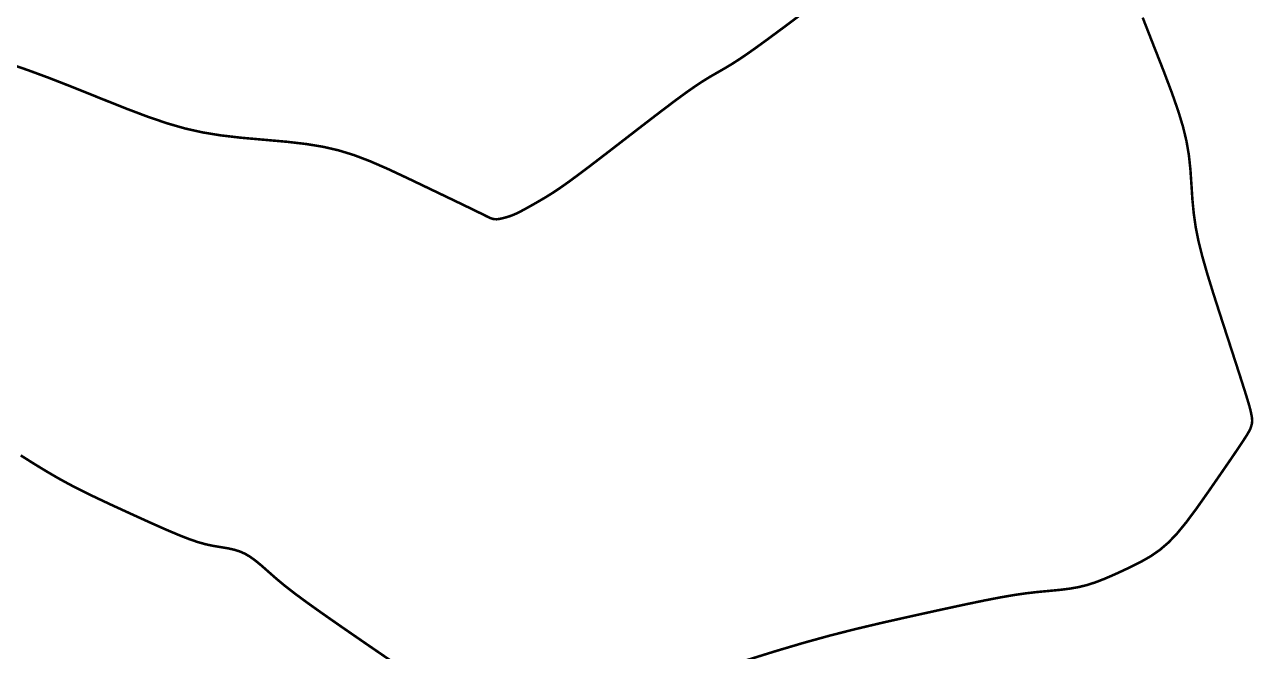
# Model space of a CAD drawing. Header units: metres. Extents: x 368659 to 369057, y 2280132 to 2280625.
# Drawn here: x 368858.2 to 368955, y 2280331.8 to 2280381.2 of the extents above; entities that cross this region are included whole.
import ezdxf

# ---------------------------------------------------------------- set-up
doc = ezdxf.new("R2010")
doc.units = ezdxf.units.M
doc.header["$MEASUREMENT"] = 0
doc.layers.add('CVL_CURV_D', color=22, linetype='Continuous')
doc.layers.add('CVL_CURV_G', color=30, linetype='Continuous')

msp = doc.modelspace()

# ---------------------------------------------------------------- linework, layer by layer
at = {"layer": 'CVL_CURV_D', "color": 22, "linetype": 'Continuous', "const_width": 0.2, "elevation": 1896.25}
for points in [[(368946.2557824791, 2280381.731260713), (368947.0816558575, 2280379.620747291), (368947.9079172514, 2280377.522302925), (368948.5604621697, 2280375.795470617), (368949.0618685843, 2280374.357719104), (368949.4347144674, 2280373.12651713), (368949.7015777909, 2280372.019333436), (368949.8850365268, 2280370.953636762), (368950.0076686471, 2280369.846895849), (368950.0920521239, 2280368.616579439), (368950.1721742999, 2280367.388587792), (368950.2789233903, 2280366.290511903), (368950.4302286751, 2280365.242356621), (368950.6440194352, 2280364.164126789), (368950.9382249502, 2280362.975827253), (368951.3307745008, 2280361.597462861), (368951.8395973672, 2280359.949038458), (368952.4826228296, 2280357.950558889), (368953.1250416895, 2280355.975108335), (368953.6316035827, 2280354.412519349), (368954.0195760411, 2280353.207919341), (368954.3062265968, 2280352.306435717), (368954.5088227819, 2280351.653195884), (368954.6446321284, 2280351.193327251), (368954.7309221681, 2280350.871957224), (368954.7849604335, 2280350.63421321), (368954.8232355701, 2280350.439258409), (368954.8507721305, 2280350.27737545), (368954.8676415066, 2280350.140370881), (368954.8739150898, 2280350.020051251), (368954.8696642721, 2280349.90822311), (368954.8549604451, 2280349.796693007), (368954.8298750006, 2280349.677267492), (368954.7944793301, 2280349.541753111), (368954.7362498453, 2280349.379058446), (368954.626056547, 2280349.158324591), (368954.4390612113, 2280348.841706875), (368954.1504256141, 2280348.391360625), (368953.7353115313, 2280347.769441171), (368953.1688807392, 2280346.938103839), (368952.4262950136, 2280345.859503958), (368951.4827161306, 2280344.495796857), (368950.5178411292, 2280343.124707359), (368949.6958789629, 2280342.018591273), (368948.9687592783, 2280341.131550407), (368948.2884117226, 2280340.417686562), (368947.6067659427, 2280339.831101545), (368946.8757515856, 2280339.32589716), (368946.0472982983, 2280338.856175212), (368945.0733357277, 2280338.376037508), (368944.1008038757, 2280337.925786147), (368943.2776832666, 2280337.567458758), (368942.5574643312, 2280337.287760427), (368941.8936375005, 2280337.073396247), (368941.2396932052, 2280336.911071306), (368940.5491218761, 2280336.787490697), (368939.7754139442, 2280336.689359506), (368938.8720598403, 2280336.603382826), (368937.9372807159, 2280336.516000432), (368937.0464431625, 2280336.41262977), (368936.1187557704, 2280336.278442423), (368935.0734271299, 2280336.098609978), (368933.8296658318, 2280335.858304019), (368932.306680466, 2280335.542696134), (368930.423679623, 2280335.136957908), (368928.0998718935, 2280334.626260925), (368925.7138012122, 2280334.090113536), (368923.598729367, 2280333.5895147), (368921.6059417284, 2280333.081871921), (368919.5867236666, 2280332.524592706), (368917.3923605515, 2280331.875084559), (368914.8741377537, 2280331.090754985)], [(368887.6508001788, 2280330.707526878), (368885.1770331086, 2280332.402044398), (368883.1990037933, 2280333.765180138), (368881.6402965511, 2280334.852245955), (368880.4244956995, 2280335.718553708), (368879.4751855566, 2280336.419415253), (368878.71595044, 2280337.010142448), (368878.0703746679, 2280337.546047152), (368877.4620425578, 2280338.082441221), (368876.897537732, 2280338.581691378), (368876.4153182012, 2280338.979150593), (368875.9867798658, 2280339.289610091), (368875.5833186269, 2280339.527861099), (368875.1763303849, 2280339.708694845), (368874.7372110406, 2280339.846902554), (368874.2373564946, 2280339.957275453), (368873.6481626475, 2280340.054604769), (368873.0368672089, 2280340.156306901), (368872.4546340036, 2280340.28297848), (368871.848748105, 2280340.454181076), (368871.1664945868, 2280340.689476261), (368870.3551585224, 2280341.008425609), (368869.3620249854, 2280341.430590689), (368868.1343790495, 2280341.975533075), (368866.619505788, 2280342.662814336), (368865.0931705157, 2280343.363841299), (368863.8228025392, 2280343.960017658), (368862.7431829201, 2280344.485900297), (368861.7890927203, 2280344.976046094), (368860.8953130014, 2280345.465011934), (368859.9966248251, 2280345.987354696), (368859.0278092529, 2280346.577631261), (368857.9236473467, 2280347.270398511)]]:
    msp.add_lwpolyline(points, dxfattribs=at)
at = {"layer": 'CVL_CURV_G', "color": 30, "linetype": 'Continuous', "const_width": 0.2, "elevation": 1896}
msp.add_lwpolyline([(368919.2547674129, 2280381.905746547), (368917.8888518596, 2280380.886923234), (368916.7793210561, 2280380.066270311), (368915.8777023543, 2280379.410143607), (368915.1355231067, 2280378.884898958), (368914.5043106652, 2280378.456892193), (368913.9355923819, 2280378.092479147), (368913.3808956092, 2280377.758015652), (368912.7917476991, 2280377.419857539), (368912.1981806521, 2280377.077458914), (368911.6270125513, 2280376.727189871), (368911.0249498722, 2280376.330780231), (368910.3386990905, 2280375.849959811), (368909.5149666818, 2280375.246458432), (368908.5004591216, 2280374.482005909), (368907.2418828858, 2280373.518332064), (368905.6859444499, 2280372.317166716), (368904.1304520786, 2280371.116153643), (368902.8735384472, 2280370.153047373), (368901.8623966475, 2280369.389743843), (368901.0442197709, 2280368.788138991), (368900.3662009092, 2280368.310128756), (368899.7755331538, 2280367.917609076), (368899.2194095963, 2280367.572475888), (368898.6450233283, 2280367.23662513), (368898.1010494892, 2280366.927074617), (368897.6582813483, 2280366.679969608), (368897.2970891926, 2280366.485897218), (368896.9978433088, 2280366.33544456), (368896.7409139833, 2280366.219198744), (368896.5066715031, 2280366.127746885), (368896.2754861549, 2280366.051676094), (368896.0277282255, 2280365.981573485), (368895.787924918, 2280365.9209764), (368895.5863886159, 2280365.880335288), (368895.4121673753, 2280365.860606925), (368895.2543092524, 2280365.862748084), (368895.1018623036, 2280365.887715542), (368894.9438745852, 2280365.936466072), (368894.7693941536, 2280366.009956451), (368894.5674690649, 2280366.109143451), (368894.3337458329, 2280366.227635173), (368894.040745049, 2280366.373079515), (368893.642825886, 2280366.567492948), (368893.0943475165, 2280366.832891942), (368892.3496691132, 2280367.19129297), (368891.363149849, 2280367.664712504), (368890.0891488965, 2280368.275167013), (368888.4820254283, 2280369.04467297), (368886.8381867847, 2280369.815135268), (368885.4273383596, 2280370.429154316), (368884.1637864069, 2280370.909789867), (368882.9618371805, 2280371.28010167), (368881.7357969345, 2280371.563149479), (368880.3999719226, 2280371.781993042), (368878.8686683988, 2280371.959692111), (368877.0561926171, 2280372.119306439), (368875.232752363, 2280372.280648923), (368873.6605812606, 2280372.464789302), (368872.2420243209, 2280372.696672591), (368870.8794265555, 2280373.001243802), (368869.4751329758, 2280373.403447947), (368867.9314885928, 2280373.928230038), (368866.1508384183, 2280374.600535088), (368864.0355274633, 2280375.44530811), (368861.9089347454, 2280376.300151824), (368860.0862343636, 2280377.009993088), (368858.4574639512, 2280377.610763125), (368856.9126611422, 2280378.138393157)], dxfattribs=at)

doc.saveas('drawing.dxf')
